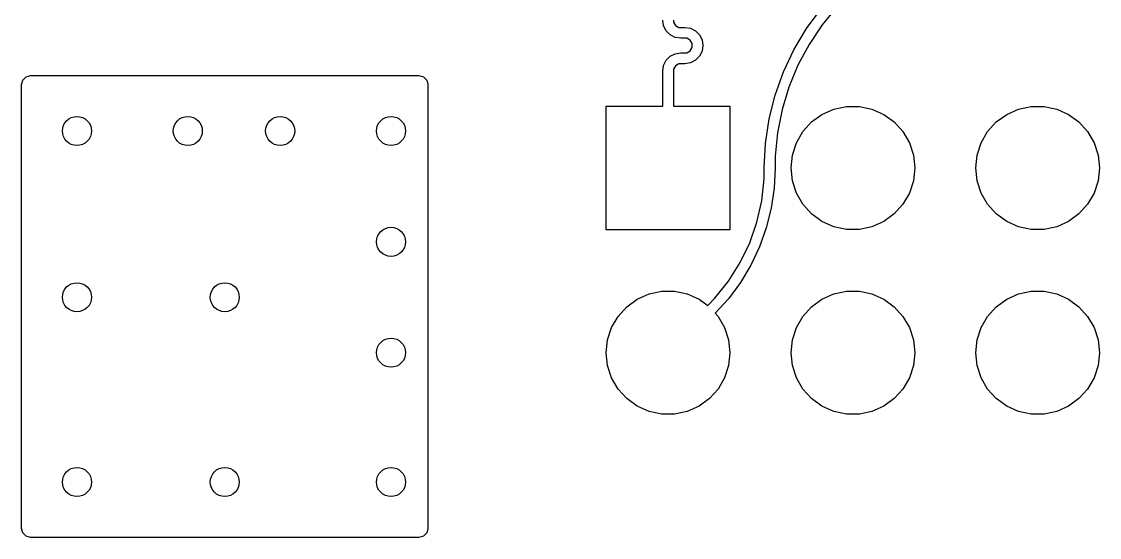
# Model space of a CAD drawing. Extents: x 6.5 to 8.1, y -3.85 to -2.25.
# Drawn here: x 6.5 to 7.083, y -3.85 to -3.571 of the extents above; entities that cross this region are included whole.
import ezdxf

# ---------------------------------------------------------------- set-up
doc = ezdxf.new("R2010")
doc.units = 0
doc.header["$MEASUREMENT"] = 0
doc.layers.add('BLACK', color=7, linetype='CONTINUOUS')

msp = doc.modelspace()

# ---------------------------------------------------------------- linework, layer by layer
at = {"layer": 'BLACK', "linetype": 'CONTINUOUS'}
for p, q in [((6.92492, -3.57459), (6.93286, -3.56389)), ((6.94147, -3.56271), (6.93338, -3.57257)), ((6.84753, -3.57304), (6.84705, -3.57)), ((6.85295, -3.57), (6.85295, -3.57105)), ((6.84893, -3.57579), (6.84753, -3.57304)), ((6.8511, -3.57796), (6.84893, -3.57579)), ((6.85295, -3.57105), (6.85401, -3.57288)), ((6.85401, -3.57288), (6.85583, -3.57394)), ((6.85583, -3.57394), (6.85689, -3.57394)), ((6.85689, -3.57394), (6.859, -3.57394)), ((6.859, -3.57394), (6.859, -3.57394)), ((6.859, -3.57394), (6.859, -3.57394)), ((6.859, -3.57394), (6.86204, -3.57442)), ((6.86204, -3.57442), (6.86479, -3.57582)), ((6.86479, -3.57582), (6.86696, -3.57799)), ((6.91807, -3.58602), (6.92492, -3.57459)), ((6.93338, -3.57257), (6.92629, -3.58317)), ((6.85385, -3.57936), (6.8511, -3.57796)), ((6.85689, -3.57984), (6.85385, -3.57936)), ((6.859, -3.57984), (6.85689, -3.57984)), ((6.86006, -3.57984), (6.859, -3.57984)), ((6.86188, -3.5809), (6.86006, -3.57984)), ((6.86294, -3.58272), (6.86188, -3.5809)), ((6.86696, -3.57799), (6.86836, -3.58074)), ((6.86836, -3.58074), (6.86884, -3.58377)), ((6.85385, -3.5882), (6.85689, -3.58772)), ((6.85689, -3.58772), (6.859, -3.58772)), ((6.859, -3.58772), (6.85901, -3.58772)), ((6.85901, -3.58772), (6.86006, -3.58772)), ((6.86006, -3.58772), (6.86188, -3.58666)), ((6.86188, -3.58666), (6.86294, -3.58483)), ((6.86294, -3.58378), (6.86294, -3.58272)), ((6.86294, -3.58483), (6.86294, -3.58378)), ((6.86294, -3.58378), (6.86294, -3.58378)), ((6.86836, -3.58682), (6.86696, -3.58956)), ((6.86884, -3.58378), (6.86836, -3.58682)), ((6.86884, -3.58377), (6.86884, -3.58378)), ((6.91238, -3.59806), (6.91807, -3.58602)), ((6.92629, -3.58317), (6.92028, -3.59442)), ((6.84753, -3.59452), (6.84893, -3.59177)), ((6.84893, -3.59177), (6.8511, -3.5896)), ((6.8511, -3.5896), (6.85385, -3.5882)), ((6.85583, -3.59362), (6.85401, -3.59468)), ((6.85689, -3.59362), (6.85583, -3.59362)), ((6.859, -3.59362), (6.85689, -3.59362)), ((6.86204, -3.59314), (6.859, -3.59362)), ((6.859, -3.59362), (6.859, -3.59362)), ((6.859, -3.59362), (6.859, -3.59362)), ((6.859, -3.59362), (6.859, -3.59362)), ((6.86479, -3.59174), (6.86204, -3.59314)), ((6.86696, -3.58956), (6.86479, -3.59174)), ((6.84705, -3.59756), (6.84753, -3.59452)), ((6.84705, -3.60292), (6.84705, -3.59756)), ((6.84705, -3.59756), (6.84705, -3.59756)), ((6.85401, -3.59468), (6.85295, -3.5965)), ((6.85295, -3.5965), (6.85295, -3.59756)), ((6.85295, -3.59756), (6.85295, -3.60292)), ((6.90789, -3.6106), (6.91238, -3.59806)), ((6.92028, -3.59442), (6.91539, -3.60621)), ((6.50002, -3.60488), (6.50067, -3.60244)), ((6.50002, -3.8451), (6.50002, -3.60488)), ((6.50067, -3.60244), (6.50246, -3.60065)), ((6.50246, -3.60065), (6.5049, -3.6)), ((6.5049, -3.6), (6.71512, -3.6)), ((6.71512, -3.6), (6.71756, -3.60065)), ((6.71756, -3.60065), (6.71935, -3.60244)), ((6.71935, -3.60244), (6.72, -3.60488)), ((6.72, -3.60488), (6.72, -3.8451)), ((6.84705, -3.61654), (6.84705, -3.60292)), ((6.85295, -3.60292), (6.85295, -3.61654)), ((6.90466, -3.62352), (6.90789, -3.6106)), ((6.91539, -3.60621), (6.91169, -3.61842)), ((6.81654, -3.68346), (6.81654, -3.61654)), ((6.81654, -3.61654), (6.84705, -3.61654)), ((6.85295, -3.61654), (6.88346, -3.61654)), ((6.88346, -3.61654), (6.88346, -3.68346)), ((6.93966, -3.61817), (6.9465, -3.61672)), ((6.9465, -3.61672), (6.9535, -3.61672)), ((6.9535, -3.61672), (6.96034, -3.61817)), ((7.03966, -3.61817), (7.0465, -3.61672)), ((7.0465, -3.61672), (7.0535, -3.61672)), ((7.0535, -3.61672), (7.06034, -3.61817)), ((6.91169, -3.61842), (6.9092, -3.63093)), ((6.92761, -3.62513), (6.93327, -3.62102)), ((6.93327, -3.62102), (6.93966, -3.61817)), ((6.96034, -3.61817), (6.96673, -3.62102)), ((6.96673, -3.62102), (6.97239, -3.62513)), ((7.02761, -3.62513), (7.03327, -3.62102)), ((7.03327, -3.62102), (7.03966, -3.61817)), ((7.06034, -3.61817), (7.06673, -3.62102)), ((7.06673, -3.62102), (7.07239, -3.62513)), ((6.9027, -3.6367), (6.90466, -3.62352)), ((6.92293, -3.63033), (6.92761, -3.62513)), ((6.97239, -3.62513), (6.97707, -3.63033)), ((7.02293, -3.63033), (7.02761, -3.62513)), ((7.07239, -3.62513), (7.07707, -3.63033)), ((6.9092, -3.63093), (6.90795, -3.64362)), ((6.91943, -3.63639), (6.92293, -3.63033)), ((6.97707, -3.63033), (6.98057, -3.63639)), ((7.01943, -3.63639), (7.02293, -3.63033)), ((7.07707, -3.63033), (7.08057, -3.63639)), ((6.90205, -3.65), (6.9027, -3.6367)), ((6.91727, -3.64304), (6.91943, -3.63639)), ((6.98057, -3.63639), (6.98273, -3.64304)), ((7.01727, -3.64304), (7.01943, -3.63639)), ((7.08057, -3.63639), (7.08273, -3.64304)), ((6.90795, -3.64362), (6.90795, -3.65)), ((6.91654, -3.65), (6.91727, -3.64304)), ((6.98273, -3.64304), (6.98346, -3.65)), ((7.01654, -3.65), (7.01727, -3.64304)), ((7.08273, -3.64304), (7.08346, -3.65)), ((6.90205, -3.65594), (6.90205, -3.65)), ((6.90205, -3.65), (6.90205, -3.65)), ((6.90795, -3.65), (6.90742, -3.66094)), ((6.91727, -3.65696), (6.91654, -3.65)), ((6.98346, -3.65), (6.98273, -3.65696)), ((7.01727, -3.65696), (7.01654, -3.65)), ((7.08346, -3.65), (7.08273, -3.65696)), ((6.90072, -3.66773), (6.90205, -3.65594)), ((6.91943, -3.66361), (6.91727, -3.65696)), ((6.98273, -3.65696), (6.98057, -3.66361)), ((7.01943, -3.66361), (7.01727, -3.65696)), ((7.08273, -3.65696), (7.08057, -3.66361)), ((6.90742, -3.66094), (6.90581, -3.67177)), ((6.92293, -3.66967), (6.91943, -3.66361)), ((6.98057, -3.66361), (6.97707, -3.66967)), ((7.02293, -3.66967), (7.01943, -3.66361)), ((7.08057, -3.66361), (7.07707, -3.66967)), ((6.89808, -3.6793), (6.90072, -3.66773)), ((6.92761, -3.67487), (6.92293, -3.66967)), ((6.97707, -3.66967), (6.97239, -3.67487)), ((7.02761, -3.67487), (7.02293, -3.66967)), ((7.07707, -3.66967), (7.07239, -3.67487)), ((6.90581, -3.67177), (6.90315, -3.68239)), ((6.93327, -3.67898), (6.92761, -3.67487)), ((6.97239, -3.67487), (6.96673, -3.67898)), ((7.03327, -3.67898), (7.02761, -3.67487)), ((7.07239, -3.67487), (7.06673, -3.67898)), ((6.89416, -3.69051), (6.89808, -3.6793)), ((6.93966, -3.68183), (6.93327, -3.67898)), ((6.96673, -3.67898), (6.96034, -3.68183)), ((7.03966, -3.68183), (7.03327, -3.67898)), ((7.06673, -3.67898), (7.06034, -3.68183)), ((6.88346, -3.68346), (6.81654, -3.68346)), ((6.90315, -3.68239), (6.89946, -3.6927)), ((6.9465, -3.68328), (6.93966, -3.68183)), ((6.9535, -3.68328), (6.9465, -3.68328)), ((6.96034, -3.68183), (6.9535, -3.68328)), ((7.0465, -3.68328), (7.03966, -3.68183)), ((7.0535, -3.68328), (7.0465, -3.68328)), ((7.06034, -3.68183), (7.0535, -3.68328)), ((6.88901, -3.7012), (6.89416, -3.69051)), ((6.89946, -3.6927), (6.89478, -3.7026)), ((6.88269, -3.71125), (6.88901, -3.7012)), ((6.89478, -3.7026), (6.88915, -3.712)), ((6.87529, -3.72053), (6.88269, -3.71125)), ((6.88915, -3.712), (6.88262, -3.72079)), ((6.82761, -3.72513), (6.83327, -3.72102)), ((6.83327, -3.72102), (6.83966, -3.71817)), ((6.83966, -3.71817), (6.8465, -3.71672)), ((6.8465, -3.71672), (6.8535, -3.71672)), ((6.8535, -3.71672), (6.86034, -3.71817)), ((6.86034, -3.71817), (6.86673, -3.72102)), ((6.86673, -3.72102), (6.87141, -3.72442)), ((6.87141, -3.72442), (6.87529, -3.72053)), ((6.88262, -3.72079), (6.87553, -3.72862)), ((6.92761, -3.72513), (6.93327, -3.72102)), ((6.93327, -3.72102), (6.93966, -3.71817)), ((6.93966, -3.71817), (6.9465, -3.71672)), ((6.9465, -3.71672), (6.9535, -3.71672)), ((6.9535, -3.71672), (6.96034, -3.71817)), ((6.96034, -3.71817), (6.96673, -3.72102)), ((6.96673, -3.72102), (6.97239, -3.72513)), ((7.02761, -3.72513), (7.03327, -3.72102)), ((7.03327, -3.72102), (7.03966, -3.71817)), ((7.03966, -3.71817), (7.0465, -3.71672)), ((7.0465, -3.71672), (7.0535, -3.71672)), ((7.0535, -3.71672), (7.06034, -3.71817)), ((7.06034, -3.71817), (7.06673, -3.72102)), ((7.06673, -3.72102), (7.07239, -3.72513)), ((6.82293, -3.73033), (6.82761, -3.72513)), ((6.92293, -3.73033), (6.92761, -3.72513)), ((6.97239, -3.72513), (6.97707, -3.73033)), ((7.02293, -3.73033), (7.02761, -3.72513)), ((7.07239, -3.72513), (7.07707, -3.73033)), ((6.81943, -3.73639), (6.82293, -3.73033)), ((6.87553, -3.72862), (6.87707, -3.73033)), ((6.87707, -3.73033), (6.88057, -3.73639)), ((6.91943, -3.73639), (6.92293, -3.73033)), ((6.97707, -3.73033), (6.98057, -3.73639)), ((7.01943, -3.73639), (7.02293, -3.73033)), ((7.07707, -3.73033), (7.08057, -3.73639)), ((6.81727, -3.74304), (6.81943, -3.73639)), ((6.88057, -3.73639), (6.88273, -3.74304)), ((6.91727, -3.74304), (6.91943, -3.73639)), ((6.98057, -3.73639), (6.98273, -3.74304)), ((7.01727, -3.74304), (7.01943, -3.73639)), ((7.08057, -3.73639), (7.08273, -3.74304)), ((6.81654, -3.75), (6.81727, -3.74304)), ((6.88273, -3.74304), (6.88346, -3.75)), ((6.91654, -3.75), (6.91727, -3.74304)), ((6.98273, -3.74304), (6.98346, -3.75)), ((7.01654, -3.75), (7.01727, -3.74304)), ((7.08273, -3.74304), (7.08346, -3.75)), ((6.81727, -3.75696), (6.81654, -3.75)), ((6.88346, -3.75), (6.88273, -3.75696)), ((6.91727, -3.75696), (6.91654, -3.75)), ((6.98346, -3.75), (6.98273, -3.75696)), ((7.01727, -3.75696), (7.01654, -3.75)), ((7.08346, -3.75), (7.08273, -3.75696)), ((6.81943, -3.76361), (6.81727, -3.75696)), ((6.88273, -3.75696), (6.88057, -3.76361)), ((6.91943, -3.76361), (6.91727, -3.75696)), ((6.98273, -3.75696), (6.98057, -3.76361)), ((7.01943, -3.76361), (7.01727, -3.75696)), ((7.08273, -3.75696), (7.08057, -3.76361)), ((6.82293, -3.76967), (6.81943, -3.76361)), ((6.88057, -3.76361), (6.87707, -3.76967)), ((6.92293, -3.76967), (6.91943, -3.76361)), ((6.98057, -3.76361), (6.97707, -3.76967)), ((7.02293, -3.76967), (7.01943, -3.76361)), ((7.08057, -3.76361), (7.07707, -3.76967)), ((6.82761, -3.77487), (6.82293, -3.76967)), ((6.87707, -3.76967), (6.87239, -3.77487)), ((6.92761, -3.77487), (6.92293, -3.76967)), ((6.97707, -3.76967), (6.97239, -3.77487)), ((7.02761, -3.77487), (7.02293, -3.76967)), ((7.07707, -3.76967), (7.07239, -3.77487)), ((6.83327, -3.77898), (6.82761, -3.77487)), ((6.83966, -3.78183), (6.83327, -3.77898)), ((6.86673, -3.77898), (6.86034, -3.78183)), ((6.87239, -3.77487), (6.86673, -3.77898)), ((6.93327, -3.77898), (6.92761, -3.77487)), ((6.93966, -3.78183), (6.93327, -3.77898)), ((6.96673, -3.77898), (6.96034, -3.78183)), ((6.97239, -3.77487), (6.96673, -3.77898)), ((7.03327, -3.77898), (7.02761, -3.77487)), ((7.03966, -3.78183), (7.03327, -3.77898)), ((7.06673, -3.77898), (7.06034, -3.78183)), ((7.07239, -3.77487), (7.06673, -3.77898)), ((6.8465, -3.78328), (6.83966, -3.78183)), ((6.8535, -3.78328), (6.8465, -3.78328)), ((6.86034, -3.78183), (6.8535, -3.78328)), ((6.9465, -3.78328), (6.93966, -3.78183)), ((6.9535, -3.78328), (6.9465, -3.78328)), ((6.96034, -3.78183), (6.9535, -3.78328)), ((7.0465, -3.78328), (7.03966, -3.78183)), ((7.0535, -3.78328), (7.0465, -3.78328)), ((7.06034, -3.78183), (7.0535, -3.78328)), ((6.50067, -3.84754), (6.50002, -3.8451)), ((6.50246, -3.84933), (6.50067, -3.84754)), ((6.5049, -3.84998), (6.50246, -3.84933)), ((6.71512, -3.84998), (6.5049, -3.84998)), ((6.71756, -3.84933), (6.71512, -3.84998)), ((6.71935, -3.84754), (6.71756, -3.84933)), ((6.72, -3.8451), (6.71935, -3.84754))]:
    msp.add_line(p, q, dxfattribs=at)
at = {"layer": 'BLACK'}
for centre in [(6.53, -3.63), (6.59, -3.63), (6.64, -3.63), (6.7, -3.63), (6.7, -3.69), (6.53, -3.72), (6.61, -3.72), (6.7, -3.75), (6.53, -3.82), (6.61, -3.82), (6.7, -3.82)]:
    msp.add_circle(centre, 0.00787, dxfattribs=at)

doc.saveas('drawing.dxf')
